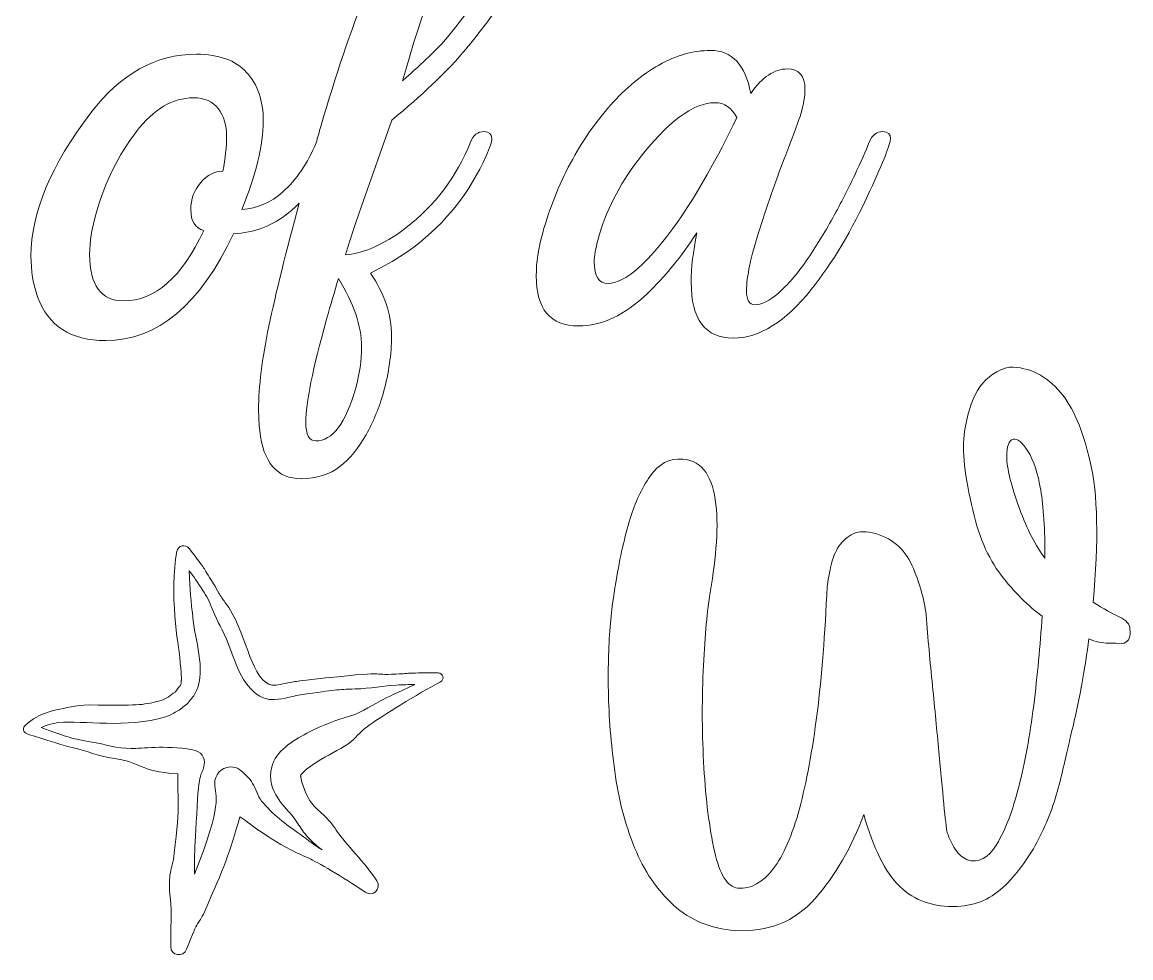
# Model space of a CAD drawing. Header units: inches. Extents: x 0.7 to 13.6, y -16 to -1.4.
# Drawn here: x 0.99 to 6.81, y -13.09 to -8.17 of the extents above; entities that cross this region are included whole.
import ezdxf

# ---------------------------------------------------------------- set-up
doc = ezdxf.new("R2010")
doc.units = ezdxf.units.IN
doc.header["$MEASUREMENT"] = 0
doc.layers.add('Layer 1', color=7, linetype='Continuous')

# ---------------------------------------------------------------- blocks, each defined once
blk = doc.blocks.new('block 6')
at = {"layer": 'Layer 1', "lineweight": 0}
for points, knots in [([(3.4537, -8.7858), (3.4537, -8.8022), (3.4439, -8.8326), (3.4245, -8.8769), (3.3396, -9.0678), (3.213, -9.2274), (3.0447, -9.356), (2.9949, -9.3934), (2.9439, -9.4257), (2.8917, -9.4529), (2.8917, -9.4529), (2.8158, -9.4938), (2.8158, -9.4938), (2.8897, -9.5982), (2.9267, -9.7092), (2.9267, -9.8268), (2.9267, -9.9187), (2.9127, -10.0161), (2.8847, -10.1189), (2.8621, -10.1991), (2.8315, -10.2737), (2.793, -10.3426), (2.7544, -10.4116), (2.7084, -10.4672), (2.6551, -10.5097), (2.6017, -10.5521), (2.5342, -10.5734), (2.4524, -10.5734), (2.3255, -10.5734), (2.2526, -10.4893), (2.2339, -10.321), (2.23, -10.2867), (2.2281, -10.2501), (2.2281, -10.2112), (2.2281, -10.0897), (2.246, -9.9432), (2.2818, -9.7719), (2.3186, -9.5977), (2.372, -9.3819), (2.442, -9.1249), (2.424, -9.1428), (2.4054, -9.16), (2.3858, -9.176), (2.3009, -9.2446), (2.2043, -9.2812), (2.0961, -9.2859), (1.92, -9.6605), (1.6961, -9.8478), (1.4243, -9.8478), (1.2412, -9.8478), (1.1221, -9.7711), (1.0668, -9.6177), (1.0434, -9.553), (1.0317, -9.4814), (1.0317, -9.4027), (1.0317, -9.176), (1.1365, -8.9256), (1.346, -8.6515), (1.5033, -8.4458), (1.6883, -8.343), (1.9009, -8.343), (2.0185, -8.343), (2.1066, -8.3748), (2.165, -8.4382), (2.2234, -8.5017), (2.2526, -8.5872), (2.2526, -8.6947), (2.2526, -8.8201), (2.2152, -8.9747), (2.1405, -9.1585), (2.2222, -9.1523), (2.2931, -9.1223), (2.3531, -9.0685), (2.427, -9.0015), (2.4861, -8.915), (2.5303, -8.8091), (2.5385, -8.7807), (2.5467, -8.752), (2.5552, -8.7227), (2.7118, -8.1814), (2.8749, -7.7775), (3.0447, -7.5112), (3.2021, -7.2635), (3.3773, -7.1396), (3.5705, -7.1396), (3.7029, -7.1396), (3.7691, -7.2191), (3.7691, -7.378), (3.7691, -7.434), (3.7594, -7.4971), (3.7399, -7.5672), (3.6792, -7.7853), (3.5658, -8.0003), (3.3999, -8.2122), (3.3602, -8.2636), (3.324, -8.3084), (3.2913, -8.3465), (3.2095, -8.4416), (3.0887, -8.5557), (2.9291, -8.6888), (2.9291, -8.6888), (2.769, -9.1422), (2.769, -9.1422), (2.7417, -9.2201), (2.7137, -9.305), (2.6849, -9.3969), (2.7262, -9.3945), (2.771, -9.3832), (2.8193, -9.363), (2.8824, -9.3365), (2.9431, -9.3007), (3.0015, -9.2555), (3.1557, -9.1379), (3.2691, -8.9879), (3.3415, -8.8057), (3.3563, -8.7683), (3.3801, -8.7496), (3.4128, -8.7496), (3.44, -8.7496), (3.4537, -8.7617), (3.4537, -8.7858)], [0, 0, 0, 0, 1, 1, 1, 2, 2, 2, 3, 3, 3, 4, 4, 4, 5, 5, 5, 6, 6, 6, 7, 7, 7, 8, 8, 8, 9, 9, 9, 10, 10, 10, 11, 11, 11, 12, 12, 12, 13, 13, 13, 14, 14, 14, 15, 15, 15, 16, 16, 16, 17, 17, 17, 18, 18, 18, 19, 19, 19, 20, 20, 20, 21, 21, 21, 22, 22, 22, 23, 23, 23, 24, 24, 24, 25, 25, 25, 26, 26, 26, 27, 27, 27, 28, 28, 28, 29, 29, 29, 30, 30, 30, 31, 31, 31, 32, 32, 32, 33, 33, 33, 34, 34, 34, 35, 35, 35, 36, 36, 36, 37, 37, 37, 38, 38, 38, 39, 39, 39, 40, 40, 40, 40]), ([(2.9852, -8.4832), (3.0997, -8.3789), (3.1682, -8.3138), (3.1908, -8.2881), (3.398, -8.0498), (3.5354, -7.8095), (3.6032, -7.5672), (3.6172, -7.5166), (3.6242, -7.4749), (3.6242, -7.4422), (3.6242, -7.3799), (3.5993, -7.3488), (3.5495, -7.3488), (3.3875, -7.3488), (3.1994, -7.7269), (2.9852, -8.4832)], [0, 0, 0, 0, 1, 1, 1, 2, 2, 2, 3, 3, 3, 4, 4, 4, 5, 5, 5, 5]), ([(2.0598, -8.7741), (2.0598, -8.7165), (2.0454, -8.6684), (2.0166, -8.6298), (1.9878, -8.5913), (1.9442, -8.572), (1.8858, -8.572), (1.7767, -8.572), (1.6766, -8.6312), (1.5855, -8.7496), (1.4905, -8.8727), (1.4204, -9.014), (1.3752, -9.1737), (1.3518, -9.2571), (1.3401, -9.3303), (1.3401, -9.3934), (1.3401, -9.5569), (1.3993, -9.6387), (1.5177, -9.6387), (1.6844, -9.6387), (1.825, -9.5156), (1.9395, -9.2695), (1.8943, -9.2563), (1.8717, -9.2197), (1.8717, -9.1597), (1.8717, -9.1044), (1.8891, -9.0569), (1.9237, -9.0171), (1.9584, -8.9774), (1.9971, -8.9576), (2.04, -8.9576), (2.0532, -8.8898), (2.0598, -8.8287), (2.0598, -8.7741)], [0, 0, 0, 0, 1, 1, 1, 2, 2, 2, 3, 3, 3, 4, 4, 4, 5, 5, 5, 6, 6, 6, 7, 7, 7, 8, 8, 8, 9, 9, 9, 10, 10, 10, 11, 11, 11, 11]), ([(2.769, -9.8805), (2.769, -9.7707), (2.7285, -9.6512), (2.6475, -9.5219), (2.6273, -9.5896), (2.6066, -9.6605), (2.5856, -9.7345), (2.5124, -9.997), (2.4758, -10.1773), (2.4758, -10.2754), (2.4758, -10.3416), (2.4933, -10.3748), (2.5283, -10.3748), (2.6164, -10.3748), (2.6864, -10.2821), (2.7386, -10.0967), (2.7589, -10.0243), (2.769, -9.9522), (2.769, -9.8805)], [0, 0, 0, 0, 1, 1, 1, 2, 2, 2, 3, 3, 3, 4, 4, 4, 5, 5, 5, 6, 6, 6, 6])]:
    blk.add_open_spline(points, degree=3, knots=knots, dxfattribs=at)
blk = doc.blocks.new('block 7')
at = {"layer": 'Layer 1', "lineweight": 0}
for points, knots in [([(4.5017, -9.5394), (4.5017, -9.467), (4.5118, -9.3809), (4.532, -9.2812), (4.4479, -9.4089), (4.3611, -9.5153), (4.2715, -9.6002), (4.1523, -9.7139), (4.0316, -9.7707), (3.9093, -9.7707), (3.7613, -9.7707), (3.6873, -9.6827), (3.6873, -9.5067), (3.6873, -9.4374), (3.6986, -9.3622), (3.7212, -9.2812), (3.757, -9.1527), (3.8057, -9.0308), (3.8673, -8.9155), (3.9288, -8.8002), (3.9993, -8.6982), (4.0787, -8.6094), (4.1582, -8.5206), (4.2427, -8.4507), (4.3323, -8.3997), (4.4218, -8.3487), (4.5122, -8.3232), (4.6033, -8.3232), (4.7162, -8.3232), (4.7867, -8.3983), (4.8148, -8.5486), (4.8755, -8.463), (4.9394, -8.4201), (5.0064, -8.4201), (5.0687, -8.4201), (5.0999, -8.456), (5.0999, -8.5276), (5.0999, -8.5627), (5.0924, -8.6059), (5.0777, -8.6573), (5.0699, -8.6853), (5.0436, -8.7566), (4.9988, -8.8711), (4.954, -8.9856), (4.9078, -9.1172), (4.8603, -9.266), (4.8152, -9.4062), (4.7926, -9.5129), (4.7926, -9.5861), (4.7926, -9.6352), (4.807, -9.6597), (4.8358, -9.6597), (4.8709, -9.6597), (4.9123, -9.6391), (4.9602, -9.5978), (5.0081, -9.5565), (5.0568, -9.5003), (5.1063, -9.429), (5.1557, -9.3577), (5.2023, -9.2824), (5.2459, -9.2029), (5.2895, -9.1235), (5.3279, -9.0485), (5.361, -8.978), (5.3941, -8.9075), (5.4196, -8.8501), (5.4375, -8.8057), (5.4523, -8.7683), (5.4761, -8.7496), (5.5088, -8.7496), (5.536, -8.7496), (5.5497, -8.7617), (5.5497, -8.7858), (5.5497, -8.8123), (5.5134, -8.9042), (5.441, -9.0615), (5.3468, -9.268), (5.2439, -9.4405), (5.1326, -9.5791), (4.9962, -9.7497), (4.8599, -9.835), (4.7236, -9.835), (4.5756, -9.835), (4.5017, -9.7364), (4.5017, -9.5394)], [0, 0, 0, 0, 1, 1, 1, 2, 2, 2, 3, 3, 3, 4, 4, 4, 5, 5, 5, 6, 6, 6, 7, 7, 7, 8, 8, 8, 9, 9, 9, 10, 10, 10, 11, 11, 11, 12, 12, 12, 13, 13, 13, 14, 14, 14, 15, 15, 15, 16, 16, 16, 17, 17, 17, 18, 18, 18, 19, 19, 19, 20, 20, 20, 21, 21, 21, 22, 22, 22, 23, 23, 23, 24, 24, 24, 25, 25, 25, 26, 26, 26, 27, 27, 27, 28, 28, 28, 28]), ([(4.7412, -8.676), (4.7139, -8.6238), (4.6761, -8.5977), (4.6278, -8.5977), (4.5118, -8.5977), (4.3766, -8.6986), (4.2224, -8.9003), (4.1227, -9.0304), (4.0526, -9.1686), (4.0121, -9.3151), (3.9989, -9.3634), (3.9923, -9.4031), (3.9923, -9.4342), (3.9923, -9.5098), (4.0164, -9.5476), (4.0647, -9.5476), (4.1535, -9.5476), (4.275, -9.4405), (4.4292, -9.2263), (4.5344, -9.0744), (4.6384, -8.891), (4.7412, -8.676)], [0, 0, 0, 0, 1, 1, 1, 2, 2, 2, 3, 3, 3, 4, 4, 4, 5, 5, 5, 6, 6, 6, 7, 7, 7, 7])]:
    blk.add_open_spline(points, degree=3, knots=knots, dxfattribs=at)
blk = doc.blocks.new('block 8')
at = {"layer": 'Layer 1', "lineweight": 0}
for points, knots in [([(5.9001, -12.821), (5.7761, -12.826), (5.6757, -12.7912), (5.5988, -12.7168), (5.5219, -12.6424), (5.4587, -12.516), (5.4092, -12.3375), (5.3447, -12.5111), (5.2591, -12.6586), (5.1525, -12.7801), (5.0459, -12.9015), (4.9058, -12.9573), (4.7323, -12.9474), (4.6033, -12.9374), (4.4954, -12.8928), (4.4087, -12.8135), (4.3219, -12.7343), (4.2537, -12.6338), (4.2041, -12.5123), (4.1545, -12.3908), (4.1198, -12.2569), (4.1, -12.1106), (4.0801, -11.9644), (4.0691, -11.8242), (4.0665, -11.6903), (4.0641, -11.5564), (4.0678, -11.4374), (4.0777, -11.3333), (4.0876, -11.2291), (4.0975, -11.1548), (4.1074, -11.1101), (4.1272, -10.9862), (4.1521, -10.8771), (4.1818, -10.7828), (4.2066, -10.6986), (4.2413, -10.6242), (4.286, -10.5597), (4.3306, -10.4953), (4.3876, -10.4655), (4.4571, -10.4704), (4.5116, -10.4754), (4.5525, -10.499), (4.5798, -10.5411), (4.607, -10.5833), (4.6244, -10.6391), (4.6319, -10.7085), (4.6393, -10.778), (4.6393, -10.8548), (4.6319, -10.939), (4.6244, -11.0234), (4.6133, -11.1077), (4.5984, -11.1919), (4.5835, -11.2862), (4.5724, -11.4177), (4.5649, -11.5862), (4.5575, -11.7548), (4.5586, -11.9235), (4.5686, -12.092), (4.5785, -12.2606), (4.5971, -12.407), (4.6244, -12.5309), (4.6516, -12.6549), (4.6925, -12.7194), (4.7472, -12.7243), (4.8165, -12.7293), (4.8785, -12.6958), (4.9331, -12.6238), (4.9876, -12.552), (5.0335, -12.4466), (5.0707, -12.3077), (5.1079, -12.1689), (5.1388, -12.0016), (5.1637, -11.8056), (5.1885, -11.6098), (5.2058, -11.3879), (5.2158, -11.1399), (5.2207, -11.1101), (5.2269, -11.0767), (5.2344, -11.0395), (5.2418, -11.0023), (5.2541, -10.9688), (5.2716, -10.939), (5.2889, -10.9093), (5.3125, -10.8858), (5.3422, -10.8684), (5.372, -10.8511), (5.4092, -10.8473), (5.4538, -10.8572), (5.5529, -10.8821), (5.6223, -10.939), (5.6621, -11.0283), (5.7017, -11.1176), (5.7265, -11.2044), (5.7365, -11.2887), (5.7463, -11.4127), (5.7575, -11.5367), (5.7699, -11.6606), (5.7823, -11.7846), (5.7934, -11.8999), (5.8034, -12.0065), (5.8133, -12.1131), (5.822, -12.2048), (5.8294, -12.2817), (5.8369, -12.3586), (5.843, -12.4094), (5.848, -12.4342), (5.8579, -12.4639), (5.8715, -12.4925), (5.8889, -12.5197), (5.9063, -12.547), (5.9273, -12.5656), (5.9522, -12.5755), (6.0117, -12.5954), (6.0638, -12.5681), (6.1084, -12.4937), (6.153, -12.4193), (6.1914, -12.3189), (6.2237, -12.1924), (6.2559, -12.066), (6.2819, -11.9235), (6.3018, -11.7647), (6.3215, -11.6061), (6.3364, -11.4499), (6.3464, -11.2961), (6.272, -11.2416), (6.2001, -11.1696), (6.1307, -11.0804), (6.0612, -10.9911), (6.0091, -10.8672), (5.9745, -10.7085), (5.9347, -10.5349), (5.9236, -10.401), (5.941, -10.3068), (5.9583, -10.2126), (5.9844, -10.1407), (6.0191, -10.0911), (6.0588, -10.0366), (6.1108, -10.0018), (6.1753, -9.9869), (6.2795, -9.9869), (6.3687, -10.0316), (6.4431, -10.1208), (6.5075, -10.1952), (6.5596, -10.3168), (6.5993, -10.4853), (6.6389, -10.6539), (6.6439, -10.8994), (6.6142, -11.2217), (6.6687, -11.2565), (6.7146, -11.2825), (6.7518, -11.2998), (6.789, -11.3172), (6.8076, -11.3383), (6.8076, -11.363), (6.8125, -11.4028), (6.8026, -11.4275), (6.7778, -11.4374), (6.763, -11.4424), (6.7481, -11.4424), (6.7332, -11.4374), (6.7332, -11.4374), (6.696, -11.4374), (6.696, -11.4374), (6.6613, -11.4374), (6.6265, -11.43), (6.5919, -11.4151), (6.5819, -11.4895), (6.5696, -11.5689), (6.5547, -11.6531), (6.5398, -11.7375), (6.5199, -11.8292), (6.4952, -11.9284), (6.4803, -11.9979), (6.4604, -12.0821), (6.4357, -12.1813), (6.4108, -12.2805), (6.3749, -12.3759), (6.3278, -12.4676), (6.2806, -12.5595), (6.2224, -12.64), (6.153, -12.7094), (6.0835, -12.7789), (5.9992, -12.8161), (5.9001, -12.821)], [0, 0, 0, 0, 1, 1, 1, 2, 2, 2, 3, 3, 3, 4, 4, 4, 5, 5, 5, 6, 6, 6, 7, 7, 7, 8, 8, 8, 9, 9, 9, 10, 10, 10, 11, 11, 11, 12, 12, 12, 13, 13, 13, 14, 14, 14, 15, 15, 15, 16, 16, 16, 17, 17, 17, 18, 18, 18, 19, 19, 19, 20, 20, 20, 21, 21, 21, 22, 22, 22, 23, 23, 23, 24, 24, 24, 25, 25, 25, 26, 26, 26, 27, 27, 27, 28, 28, 28, 29, 29, 29, 30, 30, 30, 31, 31, 31, 32, 32, 32, 33, 33, 33, 34, 34, 34, 35, 35, 35, 36, 36, 36, 37, 37, 37, 38, 38, 38, 39, 39, 39, 40, 40, 40, 41, 41, 41, 42, 42, 42, 43, 43, 43, 44, 44, 44, 45, 45, 45, 46, 46, 46, 47, 47, 47, 48, 48, 48, 49, 49, 49, 50, 50, 50, 51, 51, 51, 52, 52, 52, 53, 53, 53, 54, 54, 54, 55, 55, 55, 56, 56, 56, 57, 57, 57, 58, 58, 58, 59, 59, 59, 60, 60, 60, 61, 61, 61, 61]), ([(6.3613, -10.9911), (6.3613, -10.8375), (6.3538, -10.7185), (6.339, -10.6341), (6.3241, -10.5448), (6.3018, -10.4767), (6.272, -10.4295), (6.2423, -10.3824), (6.2162, -10.3614), (6.1939, -10.3663), (6.1716, -10.3713), (6.1604, -10.4023), (6.1604, -10.4593), (6.1604, -10.5163), (6.1828, -10.6069), (6.2274, -10.7308), (6.267, -10.8399), (6.3117, -10.9267), (6.3613, -10.9911)], [0, 0, 0, 0, 1, 1, 1, 2, 2, 2, 3, 3, 3, 4, 4, 4, 5, 5, 5, 6, 6, 6, 6])]:
    blk.add_open_spline(points, degree=3, knots=knots, dxfattribs=at)
blk = doc.blocks.new('block 15')
at = {"layer": 'Layer 1', "lineweight": 0}
for points, knots in [([(2.1296, -12.3498), (2.0772, -12.537), (2.0457, -12.6203), (1.9447, -12.8459), (1.9041, -12.9347), (1.9169, -12.8685), (1.8494, -13.0456), (1.8337, -13.0911), (1.7665, -13.0797), (1.766, -13.0321), (1.7648, -12.9367), (1.7724, -12.8471), (1.7652, -12.7848), (1.7474, -12.6328), (1.7742, -12.6416), (1.7844, -12.5414), (1.8196, -12.2809), (1.7985, -12.2323), (1.8043, -12.1251), (1.5845, -12.1089), (1.6307, -12.0641), (1.4374, -12.0378), (1.3507, -12.0194), (1.3132, -11.9997), (1.2234, -11.9808), (1.2144, -11.979), (1.0268, -11.9189), (1.0113, -11.9144), (0.99, -11.9083), (0.9854, -11.8806), (1.0027, -11.8677), (1.0392, -11.8358), (1.0839, -11.8121), (1.1084, -11.8049), (1.1275, -11.7995), (1.1467, -11.7912), (1.166, -11.7885), (1.2117, -11.7808), (1.2662, -11.7611), (1.3382, -11.7623), (1.6018, -11.7642), (1.6056, -11.7663), (1.7094, -11.7403), (1.7258, -11.7368), (1.7377, -11.727), (1.7523, -11.7211), (1.766, -11.7139), (1.7762, -11.7028), (1.7887, -11.6943), (1.7985, -11.6837), (1.8069, -11.6719), (1.8165, -11.661), (1.8176, -11.6586), (1.8229, -11.6486), (1.8219, -11.6463), (1.8193, -11.6006), (1.8306, -11.7011), (1.8137, -11.5115), (1.8081, -11.4603), (1.756, -11.17), (1.7989, -10.9553), (1.8039, -10.9242), (1.8438, -10.9148), (1.8624, -10.9395), (1.9636, -11.0724), (1.9228, -11.0164), (1.9917, -11.1263), (2.0022, -11.142), (2.0095, -11.1591), (2.0193, -11.175), (2.0287, -11.1911), (2.0398, -11.2063), (2.0505, -11.2217), (2.1676, -11.3736), (2.1777, -11.606), (2.2827, -11.6534), (2.2883, -11.6542), (2.2927, -11.6581), (2.299, -11.6577), (2.3219, -11.6607), (2.3592, -11.6507), (2.396, -11.6438), (2.4417, -11.6359), (2.4191, -11.6391), (2.508, -11.6288), (2.9354, -11.58), (2.8078, -11.6079), (2.9511, -11.6002), (3.0398, -11.5971), (2.9798, -11.5931), (3.1716, -11.5941), (3.1994, -11.5941), (3.2066, -11.6298), (3.1837, -11.6415), (3.0682, -11.6998), (2.8662, -11.8296), (2.8205, -11.8609), (2.7912, -11.8811), (2.7639, -11.9044), (2.7391, -11.9318), (2.6814, -11.9972), (2.5162, -12.0509), (2.4518, -12.128), (2.4516, -12.129), (2.4511, -12.1295), (2.4504, -12.1301), (2.4504, -12.1301), (2.4496, -12.1325), (2.4496, -12.1325), (2.4496, -12.1327), (2.4494, -12.1331), (2.4493, -12.1334), (2.4493, -12.1332), (2.4493, -12.1333), (2.4493, -12.1335), (2.4487, -12.1353), (2.4477, -12.1381), (2.4482, -12.1374), (2.4488, -12.1367), (2.4491, -12.136), (2.4492, -12.1353), (2.4493, -12.1349), (2.4493, -12.1345), (2.4493, -12.1341), (2.4494, -12.1343), (2.4494, -12.1344), (2.4494, -12.1346), (2.4497, -12.1362), (2.4489, -12.137), (2.4495, -12.1392), (2.4528, -12.1676), (2.4792, -12.2438), (2.5054, -12.2763), (2.5255, -12.3033), (2.5536, -12.3244), (2.5781, -12.3486), (2.6029, -12.3725), (2.623, -12.4014), (2.6434, -12.4305), (2.6787, -12.4841), (2.7946, -12.5986), (2.849, -12.6868), (2.8765, -12.73), (2.8266, -12.7729), (2.7893, -12.7466), (2.7076, -12.6888), (2.548, -12.5953), (2.5022, -12.5724), (2.4679, -12.5562), (2.432, -12.5422), (2.3979, -12.5244), (2.2485, -12.4441), (2.1754, -12.3798), (2.1296, -12.3498)], [0, 0, 0, 0, 1, 1, 1, 2, 2, 2, 3, 3, 3, 4, 4, 4, 5, 5, 5, 6, 6, 6, 7, 7, 7, 8, 8, 8, 9, 9, 9, 10, 10, 10, 11, 11, 11, 12, 12, 12, 13, 13, 13, 14, 14, 14, 15, 15, 15, 16, 16, 16, 17, 17, 17, 18, 18, 18, 19, 19, 19, 20, 20, 20, 21, 21, 21, 22, 22, 22, 23, 23, 23, 24, 24, 24, 25, 25, 25, 26, 26, 26, 27, 27, 27, 28, 28, 28, 29, 29, 29, 30, 30, 30, 31, 31, 31, 32, 32, 32, 33, 33, 33, 34, 34, 34, 35, 35, 35, 36, 36, 36, 37, 37, 37, 38, 38, 38, 39, 39, 39, 40, 40, 40, 41, 41, 41, 42, 42, 42, 43, 43, 43, 44, 44, 44, 45, 45, 45, 46, 46, 46, 47, 47, 47, 48, 48, 48, 49, 49, 49, 50, 50, 50, 51, 51, 51, 51]), ([(2.0781, -12.0881), (2.1196, -12.0862), (2.1376, -12.1087), (2.167, -12.1366), (2.1907, -12.1591), (2.2045, -12.1876), (2.2179, -12.2209), (2.2256, -12.2366), (2.2329, -12.2534), (2.2438, -12.2671), (2.3025, -12.3393), (2.3688, -12.3866), (2.4477, -12.4434), (2.498, -12.4788), (2.5097, -12.4936), (2.5617, -12.5234), (2.4553, -12.442), (2.4607, -12.4149), (2.4093, -12.3504), (2.3756, -12.3046), (2.2644, -12.2193), (2.2973, -12.0876), (2.3191, -12.0052), (2.4064, -11.9507), (2.4813, -11.911), (2.5199, -11.8901), (2.6231, -11.8436), (2.6774, -11.8296), (2.7592, -11.8089), (2.8056, -11.7755), (2.8728, -11.7393), (2.9091, -11.7193), (2.9532, -11.7001), (3.0486, -11.6545), (3.017, -11.6558), (2.9852, -11.6557), (2.9537, -11.6579), (2.8885, -11.6608), (2.8152, -11.6767), (2.7352, -11.6782), (2.6365, -11.6808), (2.6383, -11.6825), (2.4488, -11.7091), (2.3905, -11.7176), (2.3469, -11.7373), (2.2903, -11.7339), (2.278, -11.7339), (2.2656, -11.7284), (2.2533, -11.725), (2.1498, -11.6827), (2.1101, -11.5494), (2.0735, -11.4528), (2.0335, -11.3469), (2.0167, -11.3427), (1.9846, -11.2571), (1.9715, -11.223), (1.9553, -11.1901), (1.9353, -11.1602), (1.9042, -11.1145), (1.8888, -11.0876), (1.8636, -11.057), (1.8667, -11.1625), (1.8718, -11.2042), (1.8842, -11.3208), (1.9009, -11.4486), (1.9549, -11.5989), (1.892, -11.7072), (1.8783, -11.7244), (1.8651, -11.7423), (1.85, -11.7582), (1.8327, -11.7715), (1.8162, -11.7873), (1.7973, -11.7975), (1.7781, -11.8065), (1.7592, -11.8189), (1.7393, -11.8243), (1.5297, -11.8871), (1.3057, -11.8431), (1.1784, -11.8546), (1.1607, -11.8558), (1.1452, -11.8619), (1.1283, -11.8652), (1.1129, -11.8685), (1.0997, -11.8758), (1.0855, -11.8814), (1.2109, -11.9253), (1.2331, -11.9377), (1.343, -11.9562), (1.4302, -11.9702), (1.4795, -11.9904), (1.5574, -11.9912), (1.6207, -11.9919), (1.7248, -11.9724), (1.8809, -11.9974), (1.9266, -12.0048), (1.9479, -12.0406), (1.9423, -12.0759), (1.9327, -12.1358), (1.9122, -12.0937), (1.9029, -12.3357), (1.8865, -12.5783), (1.8913, -12.6057), (1.8918, -12.6514), (2.042, -12.269), (2.0006, -12.2478), (1.9973, -12.1766), (1.9952, -12.1299), (2.0313, -12.0903), (2.0781, -12.0881)], [0, 0, 0, 0, 1, 1, 1, 2, 2, 2, 3, 3, 3, 4, 4, 4, 5, 5, 5, 6, 6, 6, 7, 7, 7, 8, 8, 8, 9, 9, 9, 10, 10, 10, 11, 11, 11, 12, 12, 12, 13, 13, 13, 14, 14, 14, 15, 15, 15, 16, 16, 16, 17, 17, 17, 18, 18, 18, 19, 19, 19, 20, 20, 20, 21, 21, 21, 22, 22, 22, 23, 23, 23, 24, 24, 24, 25, 25, 25, 26, 26, 26, 27, 27, 27, 28, 28, 28, 29, 29, 29, 30, 30, 30, 31, 31, 31, 32, 32, 32, 33, 33, 33, 34, 34, 34, 35, 35, 35, 36, 36, 36, 36])]:
    blk.add_open_spline(points, degree=3, knots=knots, dxfattribs=at)

msp = doc.modelspace()

# ---------------------------------------------------------------- linework, layer by layer
at = {"layer": 'Layer 1', "lineweight": 0}
msp.add_open_spline([(2.4493, -12.1335), (2.4493, -12.1336), (2.4493, -12.1339), (2.4493, -12.1341), (2.4494, -12.1338), (2.4493, -12.1335), (2.4493, -12.1334), (2.4493, -12.1334), (2.4493, -12.1334), (2.4493, -12.1334), (2.4493, -12.1334), (2.4493, -12.1335), (2.4493, -12.1335)], degree=3, knots=[0, 0, 0, 0, 1, 1, 1, 2, 2, 2, 3, 3, 3, 4, 4, 4, 4], dxfattribs=at)

# ---------------------------------------------------------------- block references
at = {"layer": 'Layer 1'}
for name in ['block 6', 'block 7', 'block 8', 'block 15']:
    msp.add_blockref(name, (0, 0), dxfattribs=at)

doc.saveas('drawing.dxf')
